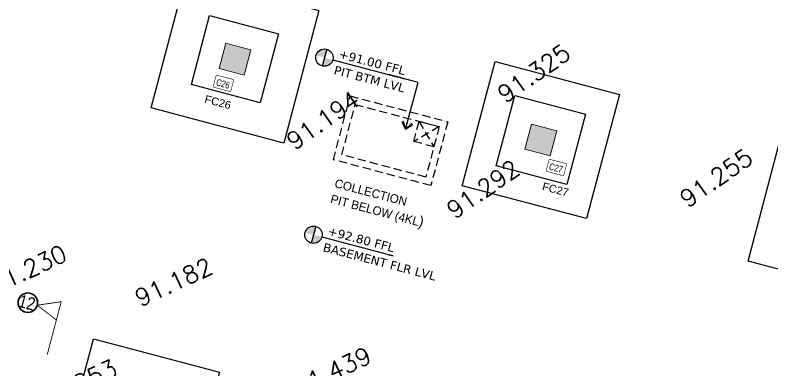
# Model space of a CAD drawing. Extents: x 1878645 to 3043969, y -1160829 to -603973.
# Drawn here: x 2201469 to 2223228, y -941470 to -931260 of the extents above; entities that cross this region are included whole.
import ezdxf
from ezdxf.enums import TextEntityAlignment as Align

# ---------------------------------------------------------------- set-up
doc = ezdxf.new("R2010")
doc.units = 0
doc.header["$LTSCALE"] = 100
for name, pattern in [('Center', [50.8, 31.75, -6.35, 6.35, -6.35]), ('Hidden', [9.525, 6.35, -3.175]), ('HIDDEN2', [4.7625, 3.175, -1.5875]), ('Taglines', [7, 3, -1, 0.5, -1, 0.5, -1])]:
    doc.linetypes.add(name, pattern=pattern)
for name, color, linetype in [('A-ANNO-LVL', 4, 'Continuous'), ('A-ANNO-TEXT', 8, 'Continuous'), ('A-CUT-ABOE', 150, 'Hidden'), ('Footing', 5, 'Continuous'), ('Footing Nos', 4, 'Continuous'), ('Layer1BOTTOELSM LE', 6, 'Continuous'), ('OCK BOTTOM', 230, 'Continuous'), ('RETAIN-WALL', 1, 'Continuous')]:
    doc.layers.add(name, color=color, linetype=linetype)
for name, color, linetype, lineweight in [('A-WALL-BRCK', 7, 'Continuous', 0), ('ECO BEAM', 2, 'HIDDEN2', 35), ('ECO COL', 6, 'Continuous', 0), ('Eco_  CNO', 7, 'Continuous', 25)]:
    doc.layers.add(name, color=color, linetype=linetype, lineweight=lineweight)
doc.styles.add('ARIAL', font='arial.ttf')
doc.styles.add('DIM-1', font='ARIALN.TTF')
doc.styles.add('ITA', font='simplex.shx')
doc.styles.add('rs', font='romans.shx')
doc.styles.add('SC-BBS1', font='SansSerif')
doc.styles.get("Standard").update_dxf_attribs({"font": 'verdana.ttf'})
doc.styles.add('Tahoma', font='ARIALN.TTF')
doc.dimstyles.new('DIM-075', dxfattribs={"dimscale": 75, "dimtxt": 2, "dimasz": 1.5, "dimexe": 0, "dimexo": 0, "dimgap": 0.5, "dimtad": 1, "dimdec": 0, "dimzin": 0, "dimdsep": 46, "dimtxsty": 'Standard', "dimblk": 'TAG-DIM-ARROW', "dimcen": 1, "dimclre": 8, "dimclrt": 7, "dimadec": 0, "dimazin": 0, "dimtfac": 1, "dimtdec": 0, "dimtmove": 0, "dimatfit": 3, "dimldrblk": 'TAG-LED-ARROW', "dimfxl": 1, "dimtfill": 1, "dimtfillclr": 256, "dimtolj": 1, "dimtzin": 0, "dimlwd": -1, "dimlwe": 5, "dimarcsym": 0})

# ---------------------------------------------------------------- blocks, each defined once
blk = doc.blocks.new('Co')
at = {"const_width": 0.75}
blk.add_lwpolyline([(-12.6, -7.2), (-12.6, 6.6, -0.414214), (-11.1, 8.1), (10.5, 8.1, -0.414214), (12, 6.6), (12, -7.2, -0.414214), (10.5, -8.7), (-11.1, -8.7, -0.414214)], format="xyb", close=True, dxfattribs=at)
at = {"style": 'ITA', "width": 0.669972}
blk.add_attdef('COL', text='', height=10.5, rotation=0.638, dxfattribs=at).set_placement((-9.9, -5.5), (8.5, -5.3), align=Align.FIT)
blk = doc.blocks.new('TAG - LEVEL SPOT L')
h = blk.add_hatch(color=256)
h.paths.add_polyline_path([(0, 0), (0, 2, 0.414214), (-2, 0)])
h.paths.add_polyline_path([(0, -2, 0.414214), (2, 0), (0, 0)])
for p, q in [((0, 2), (0, -2)), ((2, 0), (17, 0)), ((17, 0), (18, 0)), ((18, 0), (19, 0))]:
    blk.add_line(p, q)
at = {"linetype": 'Center'}
blk.add_line((19, 0), (18, 0), dxfattribs=at)
blk.add_circle((0, 0), 2)
at = {"color": 7}
for tag, p in [('LVL', (3.03, 0.78)), ('HEIGHT', (2.91, -3.11))]:
    blk.add_attdef(tag, p, '', height=2.5, dxfattribs=at)
blk = doc.blocks.new('TAG-DIM-ARROW')
for p, q in [((-1, 0), (0, 0)), ((0, -0.5), (0, 0.5))]:
    blk.add_line(p, q)
at = {"lineweight": 20}
blk.add_line((-0.354, -0.354), (0.354, 0.354), dxfattribs=at)
blk = doc.blocks.new('TAG-LED-ARROW')
blk.add_line((0, 0), (-1, 0))
blk.add_lwpolyline([(-0.707, -0.707), (0, 0), (-0.707, 0.707), (-0.884, 0.53), (0, 0), (-0.884, -0.53)], close=True)
blk = doc.blocks.new('A$Cd0bd59ca')
at = {"layer": 'A-CUT-ABOE', "linetype": 'HIDDEN2', "ltscale": 0.75}
for p, q in [((2100, 1700), (2700, 1100)), ((2700, 1700), (2100, 1100))]:
    blk.add_line(p, q, dxfattribs=at)
for points in [[(0, 1900), (2900, 1900), (2900, 0), (0, 0)], [(200, 1700), (2700, 1700), (2700, 200), (200, 200)], [(2700, 1100), (2100, 1100), (2100, 1700), (2700, 1700)]]:
    blk.add_lwpolyline(points, close=True, dxfattribs=at)

msp = doc.modelspace()

# ---------------------------------------------------------------- hatches: boundary and pattern name
at = {"layer": 'ECO COL'}
h = msp.add_hatch(color=256, dxfattribs=at)
h.dxf.hatch_style = 1
h.paths.add_polyline_path([(2207331.76221, -932794.5185), (2208056.80383, -932986.38991), (2208248.67749, -932261.33976), (2207523.63586, -932069.46835)])
h = msp.add_hatch(color=256, dxfattribs=at)
h.dxf.hatch_style = 1
h.paths.add_polyline_path([(2216128.93398, -935122.55819), (2216853.97561, -935314.42959), (2217045.84927, -934589.37944), (2216320.80764, -934397.50804)])
at = {"layer": 'RETAIN-WALL', "lineweight": -3}
h = msp.add_hatch(dxfattribs=at)
h.set_pattern_fill('ANSI31', color=11, scale=25, angle=345.177314616)
h.set_pattern_definition([(30.1773146, (165775.724, 212273.444), (-39.9000433, 68.6176156), [])])
edge = h.paths.add_edge_path()
edge.add_line((2205319.51789, -943330.01714), (2205383.39713, -943088.63093))
edge.add_line((2205383.39713, -943088.63093), (2173578.23764, -934671.87207))
edge.add_line((2173578.23764, -934671.87207), (2177671.56952, -919204.03277))
edge.add_line((2177671.56952, -919204.03277), (2182795.19704, -920559.92401))
edge.add_line((2182795.19704, -920559.92401), (2185251.15322, -911279.38273))
edge.add_line((2185251.15322, -911279.38273), (2207534.09705, -917176.23902))
edge.add_line((2207534.09705, -917176.23902), (2208160.87478, -914807.77796))
edge.add_line((2208160.87478, -914807.77796), (2239676.02318, -923147.76728))
edge.add_line((2239676.02318, -923147.76728), (2232500.10299, -950264.0587))
edge.add_line((2232500.10299, -950264.0587), (2222397.66464, -947591.37465))
edge.add_line((2222397.66464, -947591.37465), (2222333.70751, -947833.0552))
edge.add_line((2222333.70751, -947833.0552), (2232677.82809, -950569.68999))
edge.add_line((2232677.82809, -950569.68999), (2239981.6609, -922970.04371))
edge.add_line((2239981.6609, -922970.04371), (2207983.15133, -914502.14044))
edge.add_line((2207983.15133, -914502.14044), (2207356.37367, -916870.60125))
edge.add_line((2207356.37367, -916870.60125), (2185073.42984, -910973.74496))
edge.add_line((2185073.42984, -910973.74496), (2182617.47363, -920254.28634))
edge.add_line((2182617.47363, -920254.28634), (2177493.84611, -918898.39509))
edge.add_line((2177493.84611, -918898.39509), (2173272.59996, -934849.59548))
edge.add_line((2173272.59996, -934849.59548), (2205319.43999, -943330.31148))

# ---------------------------------------------------------------- linework, layer by layer
at = {"layer": 'ECO BEAM', "linetype": 'Taglines', "const_width": 25}
msp.add_lwpolyline([(2202655.38856, -940033.9663), (2202104.96752, -939607.92539), (2202794.0731, -939509.90663), (2202391.32133, -941031.82074)], dxfattribs=at)
at = {"layer": 'ECO BEAM', "linetype": 'Continuous'}
msp.add_circle((2201833.39761, -939536.05849), 280.91826, dxfattribs=at)
at = {"layer": 'ECO COL', "color": 4}
for points in [[(2207523.63586, -932069.46835), (2208248.67749, -932261.33976), (2208056.80383, -932986.38991), (2207331.76221, -932794.5185)], [(2216320.80764, -934397.50804), (2217045.84927, -934589.37944), (2216853.97561, -935314.42959), (2216128.93398, -935122.55819)]]:
    msp.add_lwpolyline(points, close=True, dxfattribs=at)
at = {"layer": 'Footing'}
for points in [[(2205375.68332, -933931.9398), (2206386.20604, -930113.38722), (2210204.75863, -931123.90994), (2209194.23591, -934942.46252)], [(2206537.1065, -933256.59085), (2207061.555, -931274.81039), (2209043.33545, -931799.25889), (2208518.88695, -933781.03935)], [(2214325.67168, -936171.1263), (2215272.23727, -932594.25426), (2218849.10931, -933540.81985), (2217902.54372, -937117.69189)], [(2215303.71225, -935602.41139), (2215840.95218, -933572.29483), (2217871.06874, -934109.53476), (2217333.82881, -936139.65132)], [(2222542.81241, -938345.66034), (2223489.37799, -934768.7883), (2227066.25003, -935715.35389), (2226119.68445, -939292.22593)], [(2202760.83553, -944204.84123), (2203720.19254, -940579.63308), (2207345.40069, -941538.99009), (2206386.04368, -945164.19824)]]:
    msp.add_lwpolyline(points, close=True, dxfattribs=at)

# ---------------------------------------------------------------- block references
at = {"layer": 'A-ANNO-LVL', "linetype": 'ByBlock'}
ref = msp.add_blockref('TAG - LEVEL SPOT L', (2210363.27365, -932483.83196), dxfattribs=dict(at, xscale=125, yscale=125, zscale=125, rotation=345.1773146163839))
ref.add_attrib('LVL', '+91.00 FFL', (2210754.39952, -932486.57214), dxfattribs={"layer": '0', "color": 7, "height": 250, "rotation": 345.177314616})
ref.add_attrib('HEIGHT', 'PIT BTM LVL', (2210615.09407, -932953.11768), dxfattribs={"layer": '0', "color": 7, "height": 250, "rotation": 345.177314616})
ref = msp.add_blockref('TAG - LEVEL SPOT L', (2210047.67641, -937580.81624), dxfattribs=dict(at, xscale=125, yscale=125, zscale=125, rotation=345.1773146163839))
ref.add_attrib('LVL', '+92.80 FFL', (2210438.80228, -937583.55642), dxfattribs={"layer": '0', "color": 7, "height": 250, "rotation": 345.177314616})
ref.add_attrib('HEIGHT', 'BASEMENT FLR LVL', (2210299.49682, -938050.10197), dxfattribs={"layer": '0', "color": 7, "height": 250, "rotation": 345.177314616})
at = {"layer": 'A-WALL-BRCK', "rotation": 345.1773146163839}
msp.add_blockref('A$Cd0bd59ca', (2210618.73418, -935422.88627), dxfattribs=at)
at = {"layer": 'Eco_  CNO'}
ref = msp.add_blockref('Co', (2207463.09303, -933231.16214), dxfattribs=dict(at, xscale=-21.30803341128, yscale=21.30803341128, zscale=15.2200238652, rotation=165.1773146163839))
ref.add_attrib('COL', 'C26', dxfattribs={"layer": '0', "height": 196.886229, "rotation": 344.539272008, "style": 'ARIAL', "width": 0.778055}).set_placement((2207228.82591, -933279.20879), (2207607.20397, -933383.86307), align=Align.FIT)
ref = msp.add_blockref('Co', (2217037.02922, -935653.59507), dxfattribs=dict(at, xscale=-21.30803341128, yscale=21.30803341128, zscale=15.2200238652, rotation=165.1773146163839))
ref.add_attrib('COL', 'C27', dxfattribs={"layer": '0', "height": 196.886229, "rotation": 344.539272008, "style": 'ARIAL', "width": 0.778055}).set_placement((2216802.7621, -935701.64172), (2217181.14016, -935806.296), align=Align.FIT)

# ---------------------------------------------------------------- texts
at = {"color": 7, "style": 'Tahoma'}
msp.add_text('12', height=367.0016, rotation=345.177314616, dxfattribs=at).set_placement((2201536.38674, -939650.01757))
at = {"layer": 'A-ANNO-TEXT', "insert": (2210698.26911, -935967.00764), "char_height": 300, "width": 3055.2788496, "attachment_point": 1, "rotation": 345.177314616, "style": 'DIM-1'}
msp.add_mtext('\\pxql;{\\fCentury Gothic|b0|i0|c0|p34;\\H0.83333x;COLLECTION \\PPIT BELOW (4KL\\H1.2x;)}', dxfattribs=at)
at = {"layer": 'Footing Nos', "style": 'SC-BBS1'}
for s, p in [('FC26', (2206955.02977, -933556.73144)), ('FC27', (2216662.9745, -936069.55853))]:
    msp.add_text(s, height=225, rotation=345.177314616, dxfattribs=at).set_placement(p, align=Align.TOP_LEFT)
at = {"layer": 'Layer1BOTTOELSM LE', "color": 6, "style": 'rs'}
for s, p in [('91.230', (2202904.49098, -938076.65187)), ('91.182', (2207095.49098, -938445.65187)), ('91.439', (2211661.10265, -941011.35248)), ('91.253', (2204352.72879, -941371.62083))]:
    msp.add_text(s, height=500, rotation=25, dxfattribs=at).set_placement(p, align=Align.MIDDLE_RIGHT)
at = {"layer": 'OCK BOTTOM', "color": 6, "style": 'rs'}
for s, p in [('91.325', (2217350.49098, -932256.65187)), ('91.194', (2211287.49098, -933610.65187)), ('91.255', (2222591.51641, -935270.65187)), ('91.292', (2215888.49098, -935592.65187))]:
    msp.add_text(s, height=500, rotation=35, dxfattribs=at).set_placement(p, align=Align.MIDDLE_RIGHT)

# ---------------------------------------------------------------- leaders
at = {"layer": 'A-ANNO-LVL', "linetype": 'ByBlock'}
msp.add_leader([(2212697.8413, -934539.86622), (2213053.53632, -933195.76966), (2212211.93071, -932973.05135)], dimstyle='DIM-075', override={"dimasz": 3, "dimgap": 0.5, "dimtad": 0, "dimfxl": 0.18, "dimtfillclr": 0}, dxfattribs=at)

doc.saveas('drawing.dxf')
